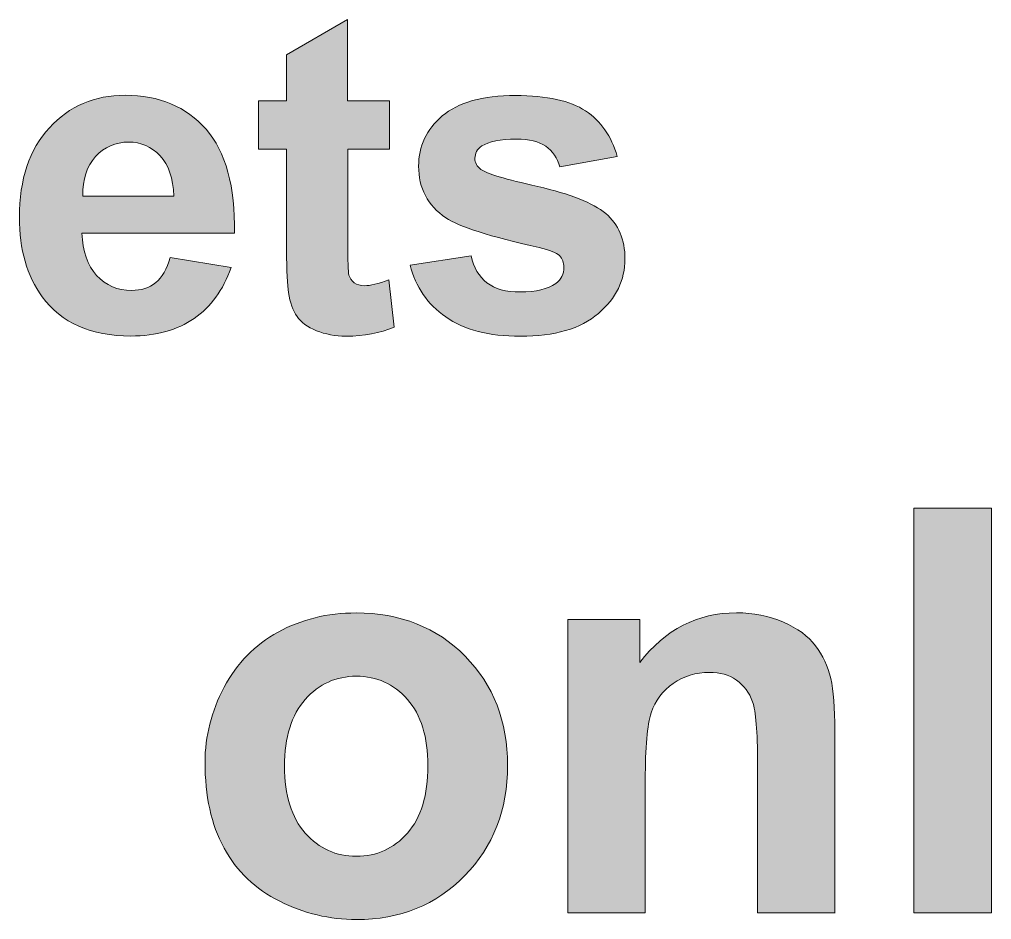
# Model space of a CAD drawing. Header units: inches. Extents: x 247 to 2765, y -1897 to -1110.
# Drawn here: x 1601.61 to 1610.89, y -1159.5 to -1150.91 of the extents above; entities that cross this region are included whole.
import ezdxf

# ---------------------------------------------------------------- set-up
doc = ezdxf.new("R2010")
doc.units = ezdxf.units.IN
doc.header["$MEASUREMENT"] = 0
doc.layers.add('Layer 1', color=7, linetype='Continuous')

# ---------------------------------------------------------------- blocks, each defined once
blk = doc.blocks.new('block 148')
at = {"layer": 'Layer 1', "true_color": 0x020302}
h = blk.add_hatch(color=98, dxfattribs=at)
h.dxf.hatch_style = 2
edge = h.paths.add_edge_path()
edge.add_spline(control_points=[(1605.1403, -1151.6868), (1605.1403, -1151.6868), (1605.1403, -1152.1498), (1605.1403, -1152.1498), (1605.1403, -1152.1498), (1604.7434, -1152.1498), (1604.7434, -1152.1498), (1604.7434, -1152.1498), (1604.7434, -1153.0349), (1604.7434, -1153.0349), (1604.7434, -1153.2151), (1604.7475, -1153.3198), (1604.7544, -1153.3494), (1604.7617, -1153.379), (1604.7785, -1153.4018), (1604.8057, -1153.4224), (1604.8319, -1153.4417), (1604.8657, -1153.4514), (1604.9029, -1153.4514), (1604.9563, -1153.4514), (1605.0345, -1153.4321), (1605.1365, -1153.3956), (1605.1365, -1153.3956), (1605.1861, -1153.8462), (1605.1861, -1153.8462), (1605.051, -1153.9041), (1604.8995, -1153.9327), (1604.7272, -1153.9327), (1604.6225, -1153.9327), (1604.5284, -1153.9144), (1604.444, -1153.8806), (1604.36, -1153.8455), (1604.2979, -1153.7997), (1604.2594, -1153.7442), (1604.2208, -1153.6884), (1604.1932, -1153.6126), (1604.1787, -1153.5162), (1604.1663, -1153.45), (1604.1594, -1153.3122), (1604.1594, -1153.1069), (1604.1594, -1153.1069), (1604.1594, -1152.1498), (1604.1594, -1152.1498), (1604.1594, -1152.1498), (1603.8914, -1152.1498), (1603.8914, -1152.1498), (1603.8914, -1152.1498), (1603.8914, -1151.6868), (1603.8914, -1151.6868), (1603.8914, -1151.6868), (1604.1594, -1151.6868), (1604.1594, -1151.6868), (1604.1594, -1151.6868), (1604.1594, -1151.2507), (1604.1594, -1151.2507), (1604.1594, -1151.2507), (1604.741, -1150.9117), (1604.741, -1150.9117), (1604.741, -1150.9117), (1604.741, -1151.6868), (1604.741, -1151.6868), (1604.741, -1151.6868), (1605.1403, -1151.6868), (1605.1403, -1151.6868), (1605.1403, -1151.6868), (1605.1403, -1151.6868), (1605.1403, -1151.6868)], knot_values=[0, 0, 0, 0, 1, 1, 1, 2, 2, 2, 3, 3, 3, 4, 4, 4, 5, 5, 5, 6, 6, 6, 7, 7, 7, 8, 8, 8, 9, 9, 9, 10, 10, 10, 11, 11, 11, 12, 12, 12, 13, 13, 13, 14, 14, 14, 15, 15, 15, 16, 16, 16, 17, 17, 17, 18, 18, 18, 19, 19, 19, 20, 20, 20, 21, 21, 21, 22, 22, 22, 22], degree=3, periodic=1)
h = blk.add_hatch(color=98, dxfattribs=at)
h.dxf.hatch_style = 2
edge = h.paths.add_edge_path()
edge.add_spline(control_points=[(1603.0505, -1153.183), (1603.0505, -1153.183), (1603.6299, -1153.2791), (1603.6299, -1153.2791), (1603.5548, -1153.4924), (1603.437, -1153.6536), (1603.2772, -1153.7635), (1603.1166, -1153.8741), (1602.9168, -1153.9313), (1602.675, -1153.9313), (1602.2932, -1153.9313), (1602.0101, -1153.8062), (1601.8278, -1153.5565), (1601.6835, -1153.3577), (1601.6111, -1153.1052), (1601.6111, -1152.7996), (1601.6111, -1152.4361), (1601.7065, -1152.1502), (1601.8971, -1151.9442), (1602.0865, -1151.7381), (1602.3291, -1151.6348), (1602.6191, -1151.6348), (1602.9464, -1151.6348), (1603.2021, -1151.7443), (1603.3912, -1151.9586), (1603.5803, -1152.1736), (1603.6702, -1152.505), (1603.663, -1152.9508), (1603.663, -1152.9508), (1602.2078, -1152.9508), (1602.2078, -1152.9508), (1602.2126, -1153.1224), (1602.2595, -1153.2574), (1602.3477, -1153.3532), (1602.4366, -1153.4493), (1602.5485, -1153.4965), (1602.6825, -1153.4965), (1602.7735, -1153.4965), (1602.85, -1153.4724), (1602.9113, -1153.4221), (1602.9712, -1153.3725), (1603.0188, -1153.2933), (1603.0505, -1153.183)], knot_values=[0, 0, 0, 0, 1, 1, 1, 2, 2, 2, 3, 3, 3, 4, 4, 4, 5, 5, 5, 6, 6, 6, 7, 7, 7, 8, 8, 8, 9, 9, 9, 10, 10, 10, 11, 11, 11, 12, 12, 12, 13, 13, 13, 14, 14, 14, 14], degree=3, periodic=1)
edge = h.paths.add_edge_path()
edge.add_spline(control_points=[(1603.0829, -1152.5963), (1603.0787, -1152.4272), (1603.0353, -1152.2997), (1602.9533, -1152.2122), (1602.8713, -1152.1247), (1602.7697, -1152.0816), (1602.6522, -1152.0816), (1602.5268, -1152.0816), (1602.4214, -1152.1278), (1602.3377, -1152.2201), (1602.2543, -1152.3124), (1602.2133, -1152.4378), (1602.2147, -1152.5963), (1602.2147, -1152.5963), (1603.0829, -1152.5963), (1603.0829, -1152.5963)], knot_values=[0, 0, 0, 0, 1, 1, 1, 2, 2, 2, 3, 3, 3, 4, 4, 4, 5, 5, 5, 5], degree=3, periodic=1)
h = blk.add_hatch(color=98, dxfattribs=at)
h.dxf.hatch_style = 2
edge = h.paths.add_edge_path()
edge.add_spline(control_points=[(1605.338, -1153.2554), (1605.338, -1153.2554), (1605.9195, -1153.1665), (1605.9195, -1153.1665), (1605.944, -1153.2778), (1605.996, -1153.3653), (1606.0718, -1153.4238), (1606.1476, -1153.4824), (1606.2544, -1153.5113), (1606.3888, -1153.5113), (1606.5404, -1153.5113), (1606.652, -1153.4838), (1606.7285, -1153.4293), (1606.7794, -1153.3921), (1606.8056, -1153.3384), (1606.8056, -1153.275), (1606.8056, -1153.2309), (1606.7918, -1153.194), (1606.7643, -1153.1644), (1606.7353, -1153.1372), (1606.6706, -1153.1127), (1606.57, -1153.0872), (1606.1014, -1152.9839), (1605.8045, -1152.8891), (1605.6794, -1152.8041), (1605.5061, -1152.6855), (1605.4193, -1152.5205), (1605.4193, -1152.3107), (1605.4193, -1152.1205), (1605.4944, -1151.9607), (1605.6453, -1151.8325), (1605.7959, -1151.703), (1606.0284, -1151.6369), (1606.3436, -1151.6369), (1606.6447, -1151.6369), (1606.8666, -1151.6872), (1607.0127, -1151.7836), (1607.1587, -1151.8808), (1607.2587, -1152.0265), (1607.3141, -1152.2174), (1607.3141, -1152.2174), (1606.766, -1152.3186), (1606.766, -1152.3186), (1606.7429, -1152.2332), (1606.6988, -1152.1667), (1606.632, -1152.1209), (1606.5658, -1152.0754), (1606.4739, -1152.0541), (1606.3523, -1152.0541), (1606.1986, -1152.0541), (1606.0901, -1152.0761), (1606.0229, -1152.1181), (1605.9788, -1152.1491), (1605.9564, -1152.1877), (1605.9564, -1152.236), (1605.9564, -1152.2773), (1605.9771, -1152.3131), (1606.0143, -1152.3421), (1606.066, -1152.38), (1606.2479, -1152.4365), (1606.5572, -1152.5061), (1606.8666, -1152.5756), (1607.0809, -1152.6611), (1607.2049, -1152.7634), (1607.3269, -1152.8668), (1607.3882, -1153.0108), (1607.3882, -1153.1968), (1607.3882, -1153.3966), (1607.3041, -1153.5716), (1607.1346, -1153.7163), (1606.9665, -1153.861), (1606.7178, -1153.9334), (1606.3898, -1153.9334), (1606.0894, -1153.9334), (1605.8531, -1153.8713), (1605.6787, -1153.7494), (1605.5054, -1153.6278), (1605.3914, -1153.4638), (1605.338, -1153.2554)], knot_values=[0, 0, 0, 0, 1, 1, 1, 2, 2, 2, 3, 3, 3, 4, 4, 4, 5, 5, 5, 6, 6, 6, 7, 7, 7, 8, 8, 8, 9, 9, 9, 10, 10, 10, 11, 11, 11, 12, 12, 12, 13, 13, 13, 14, 14, 14, 15, 15, 15, 16, 16, 16, 17, 17, 17, 18, 18, 18, 19, 19, 19, 20, 20, 20, 21, 21, 21, 22, 22, 22, 23, 23, 23, 24, 24, 24, 25, 25, 25, 26, 26, 26, 26], degree=3, periodic=1)
at = {"layer": 'Layer 1', "lineweight": 0}
for points, knots in [([(1605.1403, -1151.6868), (1605.1403, -1151.6868), (1605.1403, -1152.1498), (1605.1403, -1152.1498), (1605.1403, -1152.1498), (1604.7434, -1152.1498), (1604.7434, -1152.1498), (1604.7434, -1152.1498), (1604.7434, -1153.0349), (1604.7434, -1153.0349), (1604.7434, -1153.2151), (1604.7475, -1153.3198), (1604.7544, -1153.3494), (1604.7617, -1153.379), (1604.7785, -1153.4018), (1604.8057, -1153.4224), (1604.8319, -1153.4417), (1604.8657, -1153.4514), (1604.9029, -1153.4514), (1604.9563, -1153.4514), (1605.0345, -1153.4321), (1605.1365, -1153.3956), (1605.1365, -1153.3956), (1605.1861, -1153.8462), (1605.1861, -1153.8462), (1605.051, -1153.9041), (1604.8995, -1153.9327), (1604.7272, -1153.9327), (1604.6225, -1153.9327), (1604.5284, -1153.9144), (1604.444, -1153.8806), (1604.36, -1153.8455), (1604.2979, -1153.7997), (1604.2594, -1153.7442), (1604.2208, -1153.6884), (1604.1932, -1153.6126), (1604.1787, -1153.5162), (1604.1663, -1153.45), (1604.1594, -1153.3122), (1604.1594, -1153.1069), (1604.1594, -1153.1069), (1604.1594, -1152.1498), (1604.1594, -1152.1498), (1604.1594, -1152.1498), (1603.8914, -1152.1498), (1603.8914, -1152.1498), (1603.8914, -1152.1498), (1603.8914, -1151.6868), (1603.8914, -1151.6868), (1603.8914, -1151.6868), (1604.1594, -1151.6868), (1604.1594, -1151.6868), (1604.1594, -1151.6868), (1604.1594, -1151.2507), (1604.1594, -1151.2507), (1604.1594, -1151.2507), (1604.741, -1150.9117), (1604.741, -1150.9117), (1604.741, -1150.9117), (1604.741, -1151.6868), (1604.741, -1151.6868), (1604.741, -1151.6868), (1605.1403, -1151.6868), (1605.1403, -1151.6868), (1605.1403, -1151.6868), (1605.1403, -1151.6868), (1605.1403, -1151.6868)], [0, 0, 0, 0, 1, 1, 1, 2, 2, 2, 3, 3, 3, 4, 4, 4, 5, 5, 5, 6, 6, 6, 7, 7, 7, 8, 8, 8, 9, 9, 9, 10, 10, 10, 11, 11, 11, 12, 12, 12, 13, 13, 13, 14, 14, 14, 15, 15, 15, 16, 16, 16, 17, 17, 17, 18, 18, 18, 19, 19, 19, 20, 20, 20, 21, 21, 21, 22, 22, 22, 22]), ([(1603.0505, -1153.183), (1603.0505, -1153.183), (1603.6299, -1153.2791), (1603.6299, -1153.2791), (1603.5548, -1153.4924), (1603.437, -1153.6536), (1603.2772, -1153.7635), (1603.1166, -1153.8741), (1602.9168, -1153.9313), (1602.675, -1153.9313), (1602.2932, -1153.9313), (1602.0101, -1153.8062), (1601.8278, -1153.5565), (1601.6835, -1153.3577), (1601.6111, -1153.1052), (1601.6111, -1152.7996), (1601.6111, -1152.4361), (1601.7065, -1152.1502), (1601.8971, -1151.9442), (1602.0865, -1151.7381), (1602.3291, -1151.6348), (1602.6191, -1151.6348), (1602.9464, -1151.6348), (1603.2021, -1151.7443), (1603.3912, -1151.9586), (1603.5803, -1152.1736), (1603.6702, -1152.505), (1603.663, -1152.9508), (1603.663, -1152.9508), (1602.2078, -1152.9508), (1602.2078, -1152.9508), (1602.2126, -1153.1224), (1602.2595, -1153.2574), (1602.3477, -1153.3532), (1602.4366, -1153.4493), (1602.5485, -1153.4965), (1602.6825, -1153.4965), (1602.7735, -1153.4965), (1602.85, -1153.4724), (1602.9113, -1153.4221), (1602.9712, -1153.3725), (1603.0188, -1153.2933), (1603.0505, -1153.183)], [0, 0, 0, 0, 1, 1, 1, 2, 2, 2, 3, 3, 3, 4, 4, 4, 5, 5, 5, 6, 6, 6, 7, 7, 7, 8, 8, 8, 9, 9, 9, 10, 10, 10, 11, 11, 11, 12, 12, 12, 13, 13, 13, 14, 14, 14, 14]), ([(1605.338, -1153.2554), (1605.338, -1153.2554), (1605.9195, -1153.1665), (1605.9195, -1153.1665), (1605.944, -1153.2778), (1605.996, -1153.3653), (1606.0718, -1153.4238), (1606.1476, -1153.4824), (1606.2544, -1153.5113), (1606.3888, -1153.5113), (1606.5404, -1153.5113), (1606.652, -1153.4838), (1606.7285, -1153.4293), (1606.7794, -1153.3921), (1606.8056, -1153.3384), (1606.8056, -1153.275), (1606.8056, -1153.2309), (1606.7918, -1153.194), (1606.7643, -1153.1644), (1606.7353, -1153.1372), (1606.6706, -1153.1127), (1606.57, -1153.0872), (1606.1014, -1152.9839), (1605.8045, -1152.8891), (1605.6794, -1152.8041), (1605.5061, -1152.6855), (1605.4193, -1152.5205), (1605.4193, -1152.3107), (1605.4193, -1152.1205), (1605.4944, -1151.9607), (1605.6453, -1151.8325), (1605.7959, -1151.703), (1606.0284, -1151.6369), (1606.3436, -1151.6369), (1606.6447, -1151.6369), (1606.8666, -1151.6872), (1607.0127, -1151.7836), (1607.1587, -1151.8808), (1607.2587, -1152.0265), (1607.3141, -1152.2174), (1607.3141, -1152.2174), (1606.766, -1152.3186), (1606.766, -1152.3186), (1606.7429, -1152.2332), (1606.6988, -1152.1667), (1606.632, -1152.1209), (1606.5658, -1152.0754), (1606.4739, -1152.0541), (1606.3523, -1152.0541), (1606.1986, -1152.0541), (1606.0901, -1152.0761), (1606.0229, -1152.1181), (1605.9788, -1152.1491), (1605.9564, -1152.1877), (1605.9564, -1152.236), (1605.9564, -1152.2773), (1605.9771, -1152.3131), (1606.0143, -1152.3421), (1606.066, -1152.38), (1606.2479, -1152.4365), (1606.5572, -1152.5061), (1606.8666, -1152.5756), (1607.0809, -1152.6611), (1607.2049, -1152.7634), (1607.3269, -1152.8668), (1607.3882, -1153.0108), (1607.3882, -1153.1968), (1607.3882, -1153.3966), (1607.3041, -1153.5716), (1607.1346, -1153.7163), (1606.9665, -1153.861), (1606.7178, -1153.9334), (1606.3898, -1153.9334), (1606.0894, -1153.9334), (1605.8531, -1153.8713), (1605.6787, -1153.7494), (1605.5054, -1153.6278), (1605.3914, -1153.4638), (1605.338, -1153.2554)], [0, 0, 0, 0, 1, 1, 1, 2, 2, 2, 3, 3, 3, 4, 4, 4, 5, 5, 5, 6, 6, 6, 7, 7, 7, 8, 8, 8, 9, 9, 9, 10, 10, 10, 11, 11, 11, 12, 12, 12, 13, 13, 13, 14, 14, 14, 15, 15, 15, 16, 16, 16, 17, 17, 17, 18, 18, 18, 19, 19, 19, 20, 20, 20, 21, 21, 21, 22, 22, 22, 23, 23, 23, 24, 24, 24, 25, 25, 25, 26, 26, 26, 26]), ([(1603.0829, -1152.5963), (1603.0787, -1152.4272), (1603.0353, -1152.2997), (1602.9533, -1152.2122), (1602.8713, -1152.1247), (1602.7697, -1152.0816), (1602.6522, -1152.0816), (1602.5268, -1152.0816), (1602.4214, -1152.1278), (1602.3377, -1152.2201), (1602.2543, -1152.3124), (1602.2133, -1152.4378), (1602.2147, -1152.5963), (1602.2147, -1152.5963), (1603.0829, -1152.5963), (1603.0829, -1152.5963)], [0, 0, 0, 0, 1, 1, 1, 2, 2, 2, 3, 3, 3, 4, 4, 4, 5, 5, 5, 5])]:
    blk.add_open_spline(points, degree=3, knots=knots, dxfattribs=at)
blk = doc.blocks.new('block 150')
at = {"layer": 'Layer 1', "true_color": 0x010202}
h = blk.add_hatch(color=98, dxfattribs=at)
h.dxf.hatch_style = 2
h.paths.add_polyline_path([(1610.1446, -1159.4341), (1610.1446, -1155.5718), (1610.8857, -1155.5718), (1610.8857, -1159.4341)])
h = blk.add_hatch(color=98, dxfattribs=at)
h.dxf.hatch_style = 2
edge = h.paths.add_edge_path()
edge.add_spline(control_points=[(1603.3815, -1157.9955), (1603.3815, -1157.7495), (1603.4425, -1157.5114), (1603.5641, -1157.2816), (1603.6854, -1157.0525), (1603.857, -1156.8768), (1604.0788, -1156.7559), (1604.3014, -1156.6333), (1604.5494, -1156.5726), (1604.8223, -1156.5726), (1605.2453, -1156.5726), (1605.5933, -1156.7115), (1605.8627, -1156.985), (1606.1342, -1157.2599), (1606.2685, -1157.6086), (1606.2685, -1158.0268), (1606.2685, -1158.4502), (1606.1314, -1158.8009), (1605.8586, -1159.0793), (1605.5864, -1159.358), (1605.2419, -1159.4972), (1604.8271, -1159.4972), (1604.5701, -1159.4972), (1604.3262, -1159.439), (1604.094, -1159.3232), (1603.8611, -1159.2075), (1603.684, -1159.0373), (1603.5628, -1158.8147), (1603.4411, -1158.5911), (1603.3815, -1158.3172), (1603.3815, -1157.9955)], knot_values=[0, 0, 0, 0, 1, 1, 1, 2, 2, 2, 3, 3, 3, 4, 4, 4, 5, 5, 5, 6, 6, 6, 7, 7, 7, 8, 8, 8, 9, 9, 9, 10, 10, 10, 10], degree=3, periodic=1)
edge = h.paths.add_edge_path()
edge.add_spline(control_points=[(1604.1405, -1158.0351), (1604.1405, -1158.3124), (1604.2066, -1158.5253), (1604.3386, -1158.6728), (1604.4705, -1158.8202), (1604.6328, -1158.8939), (1604.8257, -1158.8939), (1605.0197, -1158.8939), (1605.1816, -1158.8202), (1605.3125, -1158.6728), (1605.4424, -1158.5253), (1605.5082, -1158.3114), (1605.5082, -1158.0299), (1605.5082, -1157.7574), (1605.4424, -1157.5452), (1605.3125, -1157.3977), (1605.1816, -1157.2499), (1605.0197, -1157.1762), (1604.8257, -1157.1762), (1604.6328, -1157.1762), (1604.4699, -1157.2499), (1604.3386, -1157.3977), (1604.206, -1157.5442), (1604.1405, -1157.7578), (1604.1405, -1158.0351)], knot_values=[0, 0, 0, 0, 1, 1, 1, 2, 2, 2, 3, 3, 3, 4, 4, 4, 5, 5, 5, 6, 6, 6, 7, 7, 7, 8, 8, 8, 8], degree=3, periodic=1)
h = blk.add_hatch(color=98, dxfattribs=at)
h.dxf.hatch_style = 2
edge = h.paths.add_edge_path()
edge.add_spline(control_points=[(1609.3932, -1159.4341), (1609.3932, -1159.4341), (1608.6532, -1159.4341), (1608.6532, -1159.4341), (1608.6532, -1159.4341), (1608.6532, -1158.0061), (1608.6532, -1158.0061), (1608.6532, -1157.704), (1608.6374, -1157.5087), (1608.6057, -1157.4201), (1608.574, -1157.3313), (1608.5223, -1157.2624), (1608.451, -1157.2131), (1608.3793, -1157.1628), (1608.2949, -1157.1394), (1608.194, -1157.1394), (1608.0658, -1157.1394), (1607.9511, -1157.1745), (1607.8485, -1157.2448), (1607.7458, -1157.3151), (1607.6776, -1157.4081), (1607.6383, -1157.5242), (1607.6011, -1157.6399), (1607.5818, -1157.8542), (1607.5818, -1158.167), (1607.5818, -1158.167), (1607.5818, -1159.4341), (1607.5818, -1159.4341), (1607.5818, -1159.4341), (1606.8418, -1159.4341), (1606.8418, -1159.4341), (1606.8418, -1159.4341), (1606.8418, -1156.6357), (1606.8418, -1156.6357), (1606.8418, -1156.6357), (1607.5291, -1156.6357), (1607.5291, -1156.6357), (1607.5291, -1156.6357), (1607.5291, -1157.0467), (1607.5291, -1157.0467), (1607.772, -1156.7308), (1608.0807, -1156.5716), (1608.4507, -1156.5716), (1608.614, -1156.5716), (1608.7638, -1156.6009), (1608.8992, -1156.6598), (1609.0343, -1156.7187), (1609.1369, -1156.7938), (1609.2058, -1156.8858), (1609.2747, -1156.9778), (1609.3236, -1157.0815), (1609.3509, -1157.1972), (1609.3774, -1157.313), (1609.3912, -1157.4794), (1609.3912, -1157.6951), (1609.3912, -1157.6951), (1609.3912, -1159.4341), (1609.3912, -1159.4341), (1609.3912, -1159.4341), (1609.3932, -1159.4341), (1609.3932, -1159.4341), (1609.3932, -1159.4341), (1609.3932, -1159.4341), (1609.3932, -1159.4341)], knot_values=[0, 0, 0, 0, 1, 1, 1, 2, 2, 2, 3, 3, 3, 4, 4, 4, 5, 5, 5, 6, 6, 6, 7, 7, 7, 8, 8, 8, 9, 9, 9, 10, 10, 10, 11, 11, 11, 12, 12, 12, 13, 13, 13, 14, 14, 14, 15, 15, 15, 16, 16, 16, 17, 17, 17, 18, 18, 18, 19, 19, 19, 20, 20, 20, 21, 21, 21, 21], degree=3, periodic=1)
at = {"layer": 'Layer 1', "lineweight": 0}
blk.add_lwpolyline([(1610.1446, -1159.4341), (1610.1446, -1155.5718), (1610.8857, -1155.5718), (1610.8857, -1159.4341), (1610.1446, -1159.4341)], dxfattribs=at)
for points, knots in [([(1603.3815, -1157.9955), (1603.3815, -1157.7495), (1603.4425, -1157.5114), (1603.5641, -1157.2816), (1603.6854, -1157.0525), (1603.857, -1156.8768), (1604.0788, -1156.7559), (1604.3014, -1156.6333), (1604.5494, -1156.5726), (1604.8223, -1156.5726), (1605.2453, -1156.5726), (1605.5933, -1156.7115), (1605.8627, -1156.985), (1606.1342, -1157.2599), (1606.2685, -1157.6086), (1606.2685, -1158.0268), (1606.2685, -1158.4502), (1606.1314, -1158.8009), (1605.8586, -1159.0793), (1605.5864, -1159.358), (1605.2419, -1159.4972), (1604.8271, -1159.4972), (1604.5701, -1159.4972), (1604.3262, -1159.439), (1604.094, -1159.3232), (1603.8611, -1159.2075), (1603.684, -1159.0373), (1603.5628, -1158.8147), (1603.4411, -1158.5911), (1603.3815, -1158.3172), (1603.3815, -1157.9955)], [0, 0, 0, 0, 1, 1, 1, 2, 2, 2, 3, 3, 3, 4, 4, 4, 5, 5, 5, 6, 6, 6, 7, 7, 7, 8, 8, 8, 9, 9, 9, 10, 10, 10, 10]), ([(1609.3932, -1159.4341), (1609.3932, -1159.4341), (1608.6532, -1159.4341), (1608.6532, -1159.4341), (1608.6532, -1159.4341), (1608.6532, -1158.0061), (1608.6532, -1158.0061), (1608.6532, -1157.704), (1608.6374, -1157.5087), (1608.6057, -1157.4201), (1608.574, -1157.3313), (1608.5223, -1157.2624), (1608.451, -1157.2131), (1608.3793, -1157.1628), (1608.2949, -1157.1394), (1608.194, -1157.1394), (1608.0658, -1157.1394), (1607.9511, -1157.1745), (1607.8485, -1157.2448), (1607.7458, -1157.3151), (1607.6776, -1157.4081), (1607.6383, -1157.5242), (1607.6011, -1157.6399), (1607.5818, -1157.8542), (1607.5818, -1158.167), (1607.5818, -1158.167), (1607.5818, -1159.4341), (1607.5818, -1159.4341), (1607.5818, -1159.4341), (1606.8418, -1159.4341), (1606.8418, -1159.4341), (1606.8418, -1159.4341), (1606.8418, -1156.6357), (1606.8418, -1156.6357), (1606.8418, -1156.6357), (1607.5291, -1156.6357), (1607.5291, -1156.6357), (1607.5291, -1156.6357), (1607.5291, -1157.0467), (1607.5291, -1157.0467), (1607.772, -1156.7308), (1608.0807, -1156.5716), (1608.4507, -1156.5716), (1608.614, -1156.5716), (1608.7638, -1156.6009), (1608.8992, -1156.6598), (1609.0343, -1156.7187), (1609.1369, -1156.7938), (1609.2058, -1156.8858), (1609.2747, -1156.9778), (1609.3236, -1157.0815), (1609.3509, -1157.1972), (1609.3774, -1157.313), (1609.3912, -1157.4794), (1609.3912, -1157.6951), (1609.3912, -1157.6951), (1609.3912, -1159.4341), (1609.3912, -1159.4341), (1609.3912, -1159.4341), (1609.3932, -1159.4341), (1609.3932, -1159.4341), (1609.3932, -1159.4341), (1609.3932, -1159.4341), (1609.3932, -1159.4341)], [0, 0, 0, 0, 1, 1, 1, 2, 2, 2, 3, 3, 3, 4, 4, 4, 5, 5, 5, 6, 6, 6, 7, 7, 7, 8, 8, 8, 9, 9, 9, 10, 10, 10, 11, 11, 11, 12, 12, 12, 13, 13, 13, 14, 14, 14, 15, 15, 15, 16, 16, 16, 17, 17, 17, 18, 18, 18, 19, 19, 19, 20, 20, 20, 21, 21, 21, 21]), ([(1604.1405, -1158.0351), (1604.1405, -1158.3124), (1604.2066, -1158.5253), (1604.3386, -1158.6728), (1604.4705, -1158.8202), (1604.6328, -1158.8939), (1604.8257, -1158.8939), (1605.0197, -1158.8939), (1605.1816, -1158.8202), (1605.3125, -1158.6728), (1605.4424, -1158.5253), (1605.5082, -1158.3114), (1605.5082, -1158.0299), (1605.5082, -1157.7574), (1605.4424, -1157.5452), (1605.3125, -1157.3977), (1605.1816, -1157.2499), (1605.0197, -1157.1762), (1604.8257, -1157.1762), (1604.6328, -1157.1762), (1604.4699, -1157.2499), (1604.3386, -1157.3977), (1604.206, -1157.5442), (1604.1405, -1157.7578), (1604.1405, -1158.0351)], [0, 0, 0, 0, 1, 1, 1, 2, 2, 2, 3, 3, 3, 4, 4, 4, 5, 5, 5, 6, 6, 6, 7, 7, 7, 8, 8, 8, 8])]:
    blk.add_open_spline(points, degree=3, knots=knots, dxfattribs=at)
blk = doc.blocks.new('block 143')
at = {"layer": 'Layer 1'}
for name in ['block 148', 'block 150']:
    blk.add_blockref(name, (0, 0), dxfattribs=at)

msp = doc.modelspace()

# ---------------------------------------------------------------- block references
at = {"layer": 'Layer 1'}
msp.add_blockref('block 143', (0, 0), dxfattribs=at)

doc.saveas('drawing.dxf')
